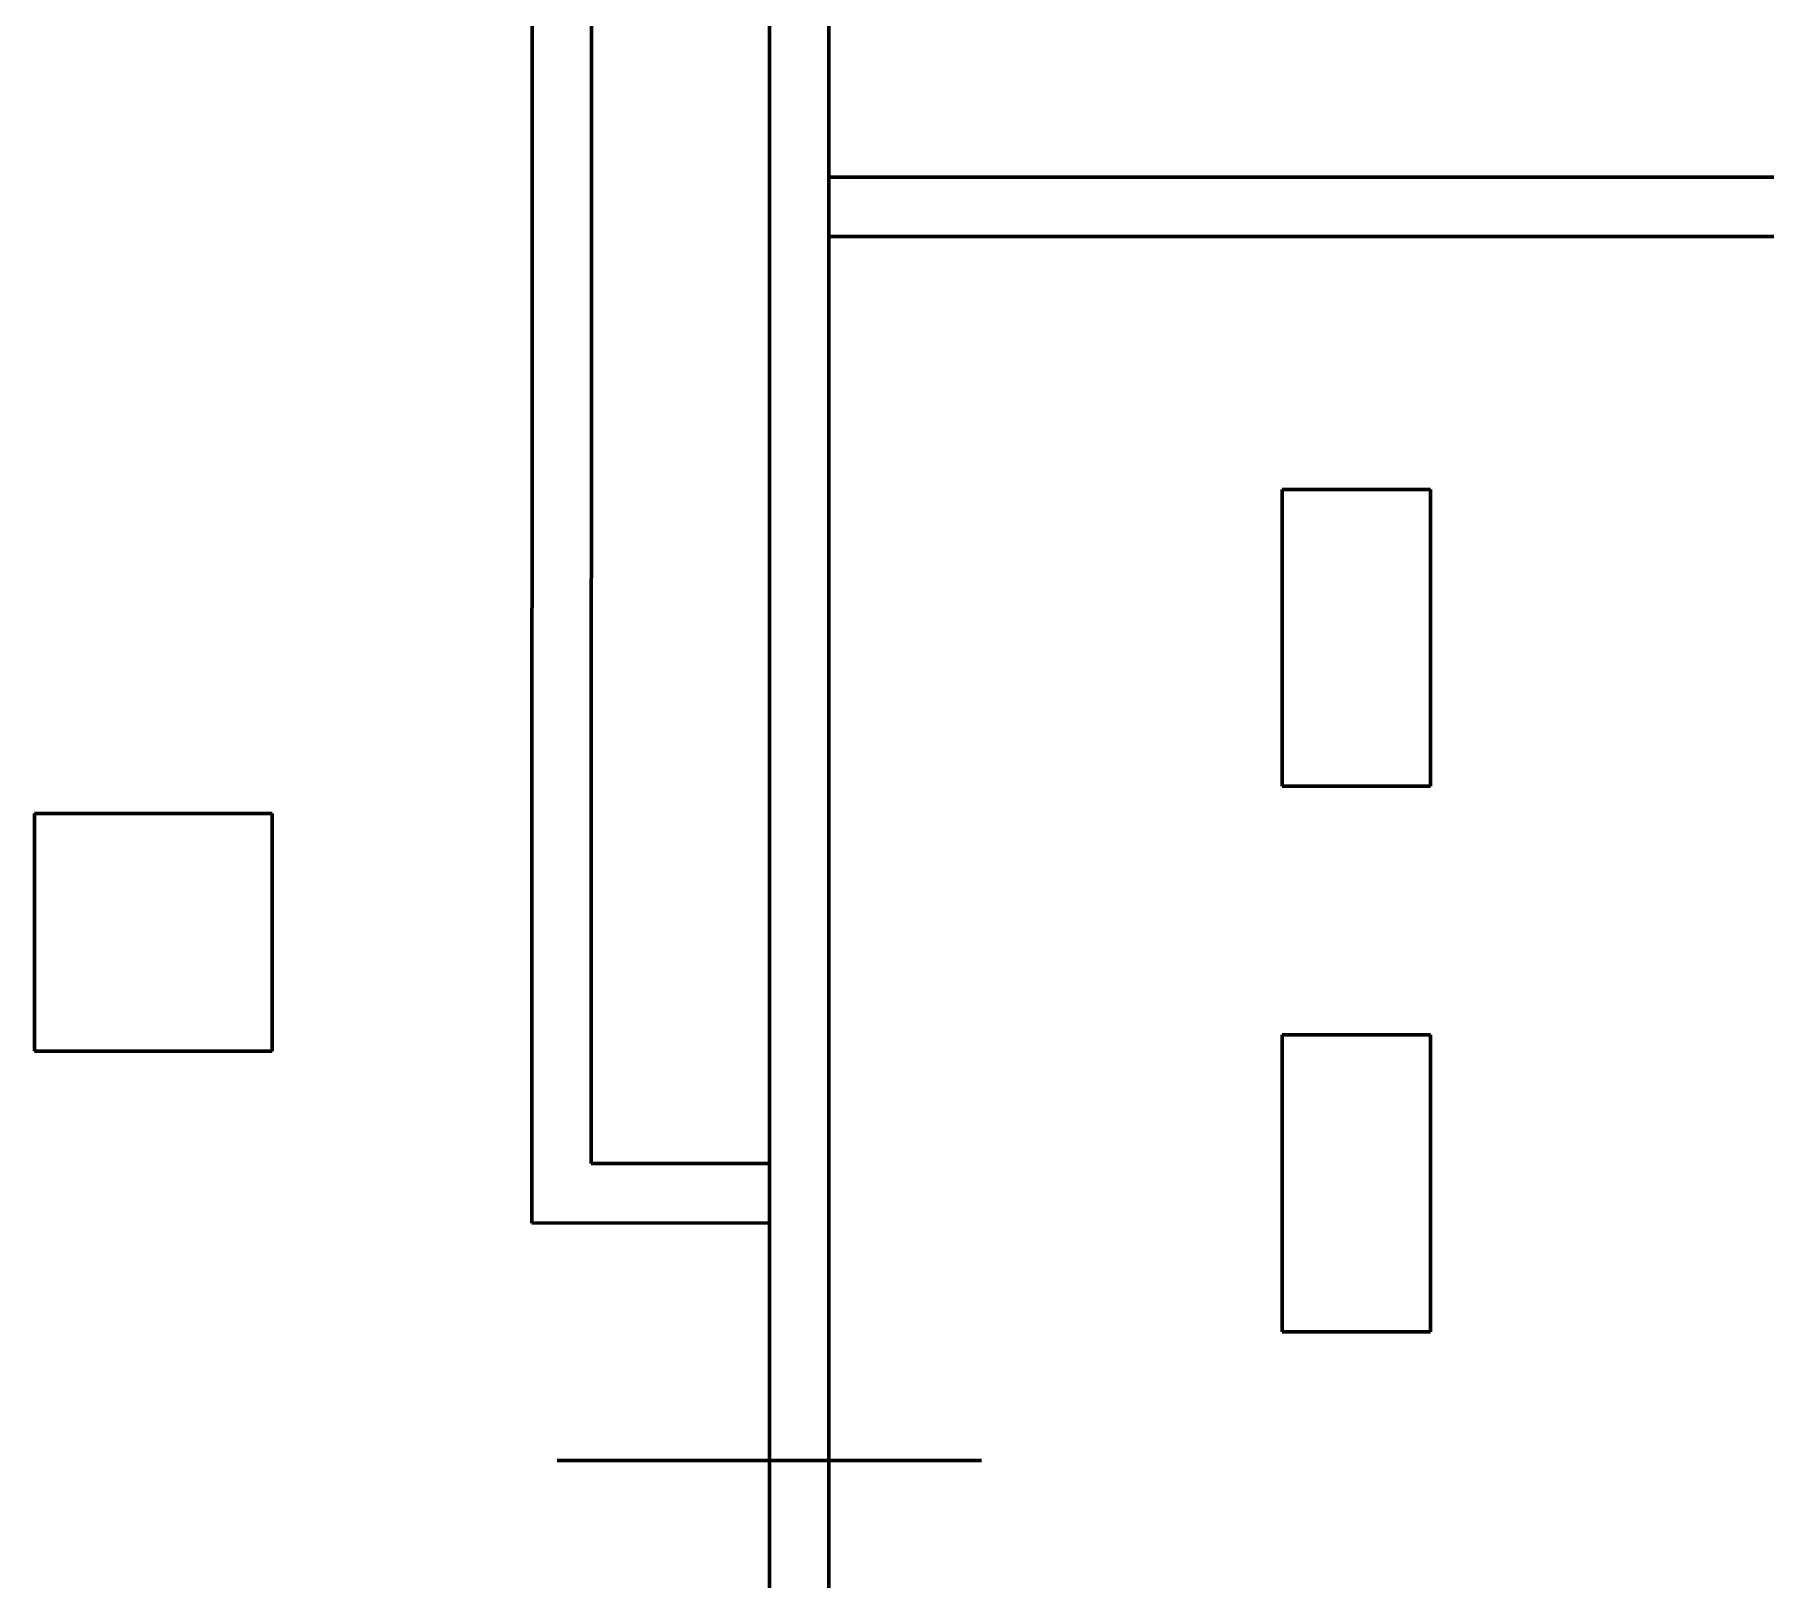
# Model space of a CAD drawing. Extents: x 0 to 297, y 0 to 292.
# Drawn here: x 223.2 to 237.78, y 147.46 to 160.47 of the extents above; entities that cross this region are included whole.
import ezdxf

# ---------------------------------------------------------------- set-up
doc = ezdxf.new("R2010")
doc.units = 0
doc.header["$MEASUREMENT"] = 0
doc.linetypes.add('K5LT_BASIC', pattern=[0])
doc.layers.add('Системный слой', color=7, linetype='Continuous')

# ---------------------------------------------------------------- blocks, each defined once
blk = doc.blocks.new('*U')
at = {"layer": 'Системный слой', "linetype": 'K5LT_BASIC', "lineweight": 60}
for p, q in [((234.958, 156.638), (233.708, 156.638)), ((233.708, 156.638), (233.708, 154.138)), ((234.958, 154.138), (234.958, 156.638)), ((233.708, 154.138), (234.958, 154.138)), ((225.203, 153.908), (223.203, 153.908)), ((223.203, 153.908), (223.203, 151.908)), ((225.203, 151.908), (225.203, 153.908)), ((234.958, 152.044), (233.708, 152.044)), ((233.708, 152.044), (233.708, 149.544)), ((234.958, 149.544), (234.958, 152.044)), ((223.203, 151.908), (225.203, 151.908)), ((233.708, 149.544), (234.958, 149.544))]:
    blk.add_line(p, q, dxfattribs=at)

msp = doc.modelspace()

# ---------------------------------------------------------------- linework, layer by layer
at = {"layer": 'Системный слой', "linetype": 'K5LT_BASIC', "lineweight": 60}
for p, q in [((229.893, 144.269), (229.893, 173.769)), ((227.393, 163.749), (227.391, 150.459)), ((227.893, 163.249), (227.891, 150.96)), ((229.393, 138.219), (229.393, 163.249)), ((231.142, 159.269), (229.893, 159.269)), ((251.142, 159.269), (231.142, 159.269)), ((229.893, 158.769), (229.893, 129.269)), ((231.142, 158.769), (229.893, 158.769)), ((251.142, 158.769), (231.142, 158.769)), ((227.891, 150.96), (229.391, 150.96)), ((229.391, 150.46), (227.391, 150.459)), ((229.391, 150.46), (229.391, 146.46)), ((227.605, 148.46), (231.177, 148.46))]:
    msp.add_line(p, q, dxfattribs=at)

# ---------------------------------------------------------------- block references
at = {"layer": 'Системный слой'}
msp.add_blockref('*U', (0, 0), dxfattribs=at)
msp.add_blockref('*U', (0, 0), dxfattribs=at)
msp.add_blockref('*U', (0, 0), dxfattribs=at)
msp.add_blockref('*U', (0, 0), dxfattribs=at)
msp.add_blockref('*U', (0, 0), dxfattribs=at)
msp.add_blockref('*U', (0, 0), dxfattribs=at)
msp.add_blockref('*U', (0, 0), dxfattribs=at)
msp.add_blockref('*U', (0, 0), dxfattribs=at)
msp.add_blockref('*U', (0, 0), dxfattribs=at)
msp.add_blockref('*U', (0, 0), dxfattribs=at)
msp.add_blockref('*U', (0, 0), dxfattribs=at)
msp.add_blockref('*U', (0, 0), dxfattribs=at)
msp.add_blockref('*U', (0, 0), dxfattribs=at)
msp.add_blockref('*U', (0, 0), dxfattribs=at)
msp.add_blockref('*U', (0, 0), dxfattribs=at)
msp.add_blockref('*U', (0, 0), dxfattribs=at)
msp.add_blockref('*U', (0, 0), dxfattribs=at)
msp.add_blockref('*U', (0, 0), dxfattribs=at)
msp.add_blockref('*U', (0, 0), dxfattribs=at)
msp.add_blockref('*U', (0, 0), dxfattribs=at)
msp.add_blockref('*U', (0, 0), dxfattribs=at)
msp.add_blockref('*U', (0, 0), dxfattribs=at)
msp.add_blockref('*U', (0, 0), dxfattribs=at)
msp.add_blockref('*U', (0, 0), dxfattribs=at)
msp.add_blockref('*U', (0, 0), dxfattribs=at)
msp.add_blockref('*U', (0, 0), dxfattribs=at)
msp.add_blockref('*U', (0, 0), dxfattribs=at)
msp.add_blockref('*U', (0, 0), dxfattribs=at)
msp.add_blockref('*U', (0, 0), dxfattribs=at)
msp.add_blockref('*U', (0, 0), dxfattribs=at)
msp.add_blockref('*U', (0, 0), dxfattribs=at)
msp.add_blockref('*U', (0, 0), dxfattribs=at)
msp.add_blockref('*U', (0, 0), dxfattribs=at)
msp.add_blockref('*U', (0, 0), dxfattribs=at)
msp.add_blockref('*U', (0, 0), dxfattribs=at)
msp.add_blockref('*U', (0, 0), dxfattribs=at)
msp.add_blockref('*U', (0, 0), dxfattribs=at)
msp.add_blockref('*U', (0, 0), dxfattribs=at)
msp.add_blockref('*U', (0, 0), dxfattribs=at)
msp.add_blockref('*U', (0, 0), dxfattribs=at)
msp.add_blockref('*U', (0, 0), dxfattribs=at)
msp.add_blockref('*U', (0, 0), dxfattribs=at)
msp.add_blockref('*U', (0, 0), dxfattribs=at)
msp.add_blockref('*U', (0, 0), dxfattribs=at)
msp.add_blockref('*U', (0, 0), dxfattribs=at)
msp.add_blockref('*U', (0, 0), dxfattribs=at)
msp.add_blockref('*U', (0, 0), dxfattribs=at)
msp.add_blockref('*U', (0, 0), dxfattribs=at)
msp.add_blockref('*U', (0, 0), dxfattribs=at)
msp.add_blockref('*U', (0, 0), dxfattribs=at)
msp.add_blockref('*U', (0, 0), dxfattribs=at)
msp.add_blockref('*U', (0, 0), dxfattribs=at)
msp.add_blockref('*U', (0, 0), dxfattribs=at)
msp.add_blockref('*U', (0, 0), dxfattribs=at)
msp.add_blockref('*U', (0, 0), dxfattribs=at)
msp.add_blockref('*U', (0, 0), dxfattribs=at)
msp.add_blockref('*U', (0, 0), dxfattribs=at)
msp.add_blockref('*U', (0, 0), dxfattribs=at)
msp.add_blockref('*U', (0, 0), dxfattribs=at)
msp.add_blockref('*U', (0, 0), dxfattribs=at)
msp.add_blockref('*U', (0, 0), dxfattribs=at)
msp.add_blockref('*U', (0, 0), dxfattribs=at)
msp.add_blockref('*U', (0, 0), dxfattribs=at)
msp.add_blockref('*U', (0, 0), dxfattribs=at)
msp.add_blockref('*U', (0, 0), dxfattribs=at)
msp.add_blockref('*U', (0, 0), dxfattribs=at)
msp.add_blockref('*U', (0, 0), dxfattribs=at)
msp.add_blockref('*U', (0, 0), dxfattribs=at)
msp.add_blockref('*U', (0, 0), dxfattribs=at)
msp.add_blockref('*U', (0, 0), dxfattribs=at)
msp.add_blockref('*U', (0, 0), dxfattribs=at)
msp.add_blockref('*U', (0, 0), dxfattribs=at)
msp.add_blockref('*U', (0, 0), dxfattribs=at)
msp.add_blockref('*U', (0, 0), dxfattribs=at)
msp.add_blockref('*U', (0, 0), dxfattribs=at)
msp.add_blockref('*U', (0, 0), dxfattribs=at)
msp.add_blockref('*U', (0, 0), dxfattribs=at)
msp.add_blockref('*U', (0, 0), dxfattribs=at)
msp.add_blockref('*U', (0, 0), dxfattribs=at)
msp.add_blockref('*U', (0, 0), dxfattribs=at)
msp.add_blockref('*U', (0, 0), dxfattribs=at)
msp.add_blockref('*U', (0, 0), dxfattribs=at)
msp.add_blockref('*U', (0, 0), dxfattribs=at)
msp.add_blockref('*U', (0, 0), dxfattribs=at)
msp.add_blockref('*U', (0, 0), dxfattribs=at)
msp.add_blockref('*U', (0, 0), dxfattribs=at)
msp.add_blockref('*U', (0, 0), dxfattribs=at)
msp.add_blockref('*U', (0, 0), dxfattribs=at)
msp.add_blockref('*U', (0, 0), dxfattribs=at)
msp.add_blockref('*U', (0, 0), dxfattribs=at)
msp.add_blockref('*U', (0, 0), dxfattribs=at)
msp.add_blockref('*U', (0, 0), dxfattribs=at)
msp.add_blockref('*U', (0, 0), dxfattribs=at)
msp.add_blockref('*U', (0, 0), dxfattribs=at)
msp.add_blockref('*U', (0, 0), dxfattribs=at)
msp.add_blockref('*U', (0, 0), dxfattribs=at)
msp.add_blockref('*U', (0, 0), dxfattribs=at)
msp.add_blockref('*U', (0, 0), dxfattribs=at)
msp.add_blockref('*U', (0, 0), dxfattribs=at)
msp.add_blockref('*U', (0, 0), dxfattribs=at)
msp.add_blockref('*U', (0, 0), dxfattribs=at)
msp.add_blockref('*U', (0, 0), dxfattribs=at)
msp.add_blockref('*U', (0, 0), dxfattribs=at)
msp.add_blockref('*U', (0, 0), dxfattribs=at)
msp.add_blockref('*U', (0, 0), dxfattribs=at)
msp.add_blockref('*U', (0, 0), dxfattribs=at)
msp.add_blockref('*U', (0, 0), dxfattribs=at)
msp.add_blockref('*U', (0, 0), dxfattribs=at)
msp.add_blockref('*U', (0, 0), dxfattribs=at)
msp.add_blockref('*U', (0, 0), dxfattribs=at)
msp.add_blockref('*U', (0, 0), dxfattribs=at)
msp.add_blockref('*U', (0, 0), dxfattribs=at)
msp.add_blockref('*U', (0, 0), dxfattribs=at)
msp.add_blockref('*U', (0, 0), dxfattribs=at)
msp.add_blockref('*U', (0, 0), dxfattribs=at)
msp.add_blockref('*U', (0, 0), dxfattribs=at)
msp.add_blockref('*U', (0, 0), dxfattribs=at)
msp.add_blockref('*U', (0, 0), dxfattribs=at)
msp.add_blockref('*U', (0, 0), dxfattribs=at)
msp.add_blockref('*U', (0, 0), dxfattribs=at)
msp.add_blockref('*U', (0, 0), dxfattribs=at)
msp.add_blockref('*U', (0, 0), dxfattribs=at)
msp.add_blockref('*U', (0, 0), dxfattribs=at)
msp.add_blockref('*U', (0, 0), dxfattribs=at)
msp.add_blockref('*U', (0, 0), dxfattribs=at)
msp.add_blockref('*U', (0, 0), dxfattribs=at)
msp.add_blockref('*U', (0, 0), dxfattribs=at)
msp.add_blockref('*U', (0, 0), dxfattribs=at)
msp.add_blockref('*U', (0, 0), dxfattribs=at)
msp.add_blockref('*U', (0, 0), dxfattribs=at)
msp.add_blockref('*U', (0, 0), dxfattribs=at)
msp.add_blockref('*U', (0, 0), dxfattribs=at)
msp.add_blockref('*U', (0, 0), dxfattribs=at)
msp.add_blockref('*U', (0, 0), dxfattribs=at)
msp.add_blockref('*U', (0, 0), dxfattribs=at)
msp.add_blockref('*U', (0, 0), dxfattribs=at)
msp.add_blockref('*U', (0, 0), dxfattribs=at)
msp.add_blockref('*U', (0, 0), dxfattribs=at)
msp.add_blockref('*U', (0, 0), dxfattribs=at)
msp.add_blockref('*U', (0, 0), dxfattribs=at)
msp.add_blockref('*U', (0, 0), dxfattribs=at)
msp.add_blockref('*U', (0, 0), dxfattribs=at)
msp.add_blockref('*U', (0, 0), dxfattribs=at)
msp.add_blockref('*U', (0, 0), dxfattribs=at)
msp.add_blockref('*U', (0, 0), dxfattribs=at)
msp.add_blockref('*U', (0, 0), dxfattribs=at)
msp.add_blockref('*U', (0, 0), dxfattribs=at)
msp.add_blockref('*U', (0, 0), dxfattribs=at)
msp.add_blockref('*U', (0, 0), dxfattribs=at)
msp.add_blockref('*U', (0, 0), dxfattribs=at)
msp.add_blockref('*U', (0, 0), dxfattribs=at)
msp.add_blockref('*U', (0, 0), dxfattribs=at)
msp.add_blockref('*U', (0, 0), dxfattribs=at)
msp.add_blockref('*U', (0, 0), dxfattribs=at)
msp.add_blockref('*U', (0, 0), dxfattribs=at)
msp.add_blockref('*U', (0, 0), dxfattribs=at)
msp.add_blockref('*U', (0, 0), dxfattribs=at)
msp.add_blockref('*U', (0, 0), dxfattribs=at)
msp.add_blockref('*U', (0, 0), dxfattribs=at)
msp.add_blockref('*U', (0, 0), dxfattribs=at)
msp.add_blockref('*U', (0, 0), dxfattribs=at)
msp.add_blockref('*U', (0, 0), dxfattribs=at)
msp.add_blockref('*U', (0, 0), dxfattribs=at)
msp.add_blockref('*U', (0, 0), dxfattribs=at)
msp.add_blockref('*U', (0, 0), dxfattribs=at)
msp.add_blockref('*U', (0, 0), dxfattribs=at)
msp.add_blockref('*U', (0, 0), dxfattribs=at)
msp.add_blockref('*U', (0, 0), dxfattribs=at)
msp.add_blockref('*U', (0, 0), dxfattribs=at)
msp.add_blockref('*U', (0, 0), dxfattribs=at)
msp.add_blockref('*U', (0, 0), dxfattribs=at)
msp.add_blockref('*U', (0, 0), dxfattribs=at)
msp.add_blockref('*U', (0, 0), dxfattribs=at)
msp.add_blockref('*U', (0, 0), dxfattribs=at)
msp.add_blockref('*U', (0, 0), dxfattribs=at)
msp.add_blockref('*U', (0, 0), dxfattribs=at)
msp.add_blockref('*U', (0, 0), dxfattribs=at)
msp.add_blockref('*U', (0, 0), dxfattribs=at)
msp.add_blockref('*U', (0, 0), dxfattribs=at)
msp.add_blockref('*U', (0, 0), dxfattribs=at)
msp.add_blockref('*U', (0, 0), dxfattribs=at)
msp.add_blockref('*U', (0, 0), dxfattribs=at)
msp.add_blockref('*U', (0, 0), dxfattribs=at)
msp.add_blockref('*U', (0, 0), dxfattribs=at)
msp.add_blockref('*U', (0, 0), dxfattribs=at)
msp.add_blockref('*U', (0, 0), dxfattribs=at)
msp.add_blockref('*U', (0, 0), dxfattribs=at)
msp.add_blockref('*U', (0, 0), dxfattribs=at)
msp.add_blockref('*U', (0, 0), dxfattribs=at)
msp.add_blockref('*U', (0, 0), dxfattribs=at)
msp.add_blockref('*U', (0, 0), dxfattribs=at)
msp.add_blockref('*U', (0, 0), dxfattribs=at)
msp.add_blockref('*U', (0, 0), dxfattribs=at)
msp.add_blockref('*U', (0, 0), dxfattribs=at)
msp.add_blockref('*U', (0, 0), dxfattribs=at)
msp.add_blockref('*U', (0, 0), dxfattribs=at)
msp.add_blockref('*U', (0, 0), dxfattribs=at)
msp.add_blockref('*U', (0, 0), dxfattribs=at)
msp.add_blockref('*U', (0, 0), dxfattribs=at)
msp.add_blockref('*U', (0, 0), dxfattribs=at)
msp.add_blockref('*U', (0, 0), dxfattribs=at)
msp.add_blockref('*U', (0, 0), dxfattribs=at)
msp.add_blockref('*U', (0, 0), dxfattribs=at)
msp.add_blockref('*U', (0, 0), dxfattribs=at)
msp.add_blockref('*U', (0, 0), dxfattribs=at)
msp.add_blockref('*U', (0, 0), dxfattribs=at)
msp.add_blockref('*U', (0, 0), dxfattribs=at)
msp.add_blockref('*U', (0, 0), dxfattribs=at)
msp.add_blockref('*U', (0, 0), dxfattribs=at)
msp.add_blockref('*U', (0, 0), dxfattribs=at)
msp.add_blockref('*U', (0, 0), dxfattribs=at)
msp.add_blockref('*U', (0, 0), dxfattribs=at)
msp.add_blockref('*U', (0, 0), dxfattribs=at)
msp.add_blockref('*U', (0, 0), dxfattribs=at)
msp.add_blockref('*U', (0, 0), dxfattribs=at)
msp.add_blockref('*U', (0, 0), dxfattribs=at)
msp.add_blockref('*U', (0, 0), dxfattribs=at)
msp.add_blockref('*U', (0, 0), dxfattribs=at)
msp.add_blockref('*U', (0, 0), dxfattribs=at)
msp.add_blockref('*U', (0, 0), dxfattribs=at)
msp.add_blockref('*U', (0, 0), dxfattribs=at)
msp.add_blockref('*U', (0, 0), dxfattribs=at)
msp.add_blockref('*U', (0, 0), dxfattribs=at)
msp.add_blockref('*U', (0, 0), dxfattribs=at)
msp.add_blockref('*U', (0, 0), dxfattribs=at)
msp.add_blockref('*U', (0, 0), dxfattribs=at)
msp.add_blockref('*U', (0, 0), dxfattribs=at)
msp.add_blockref('*U', (0, 0), dxfattribs=at)
msp.add_blockref('*U', (0, 0), dxfattribs=at)
msp.add_blockref('*U', (0, 0), dxfattribs=at)
msp.add_blockref('*U', (0, 0), dxfattribs=at)
msp.add_blockref('*U', (0, 0), dxfattribs=at)
msp.add_blockref('*U', (0, 0), dxfattribs=at)
msp.add_blockref('*U', (0, 0), dxfattribs=at)
msp.add_blockref('*U', (0, 0), dxfattribs=at)
msp.add_blockref('*U', (0, 0), dxfattribs=at)
msp.add_blockref('*U', (0, 0), dxfattribs=at)
msp.add_blockref('*U', (0, 0), dxfattribs=at)
msp.add_blockref('*U', (0, 0), dxfattribs=at)
msp.add_blockref('*U', (0, 0), dxfattribs=at)
msp.add_blockref('*U', (0, 0), dxfattribs=at)
msp.add_blockref('*U', (0, 0), dxfattribs=at)
msp.add_blockref('*U', (0, 0), dxfattribs=at)
msp.add_blockref('*U', (0, 0), dxfattribs=at)
msp.add_blockref('*U', (0, 0), dxfattribs=at)
msp.add_blockref('*U', (0, 0), dxfattribs=at)
msp.add_blockref('*U', (0, 0), dxfattribs=at)
msp.add_blockref('*U', (0, 0), dxfattribs=at)
msp.add_blockref('*U', (0, 0), dxfattribs=at)
msp.add_blockref('*U', (0, 0), dxfattribs=at)
msp.add_blockref('*U', (0, 0), dxfattribs=at)
msp.add_blockref('*U', (0, 0), dxfattribs=at)
msp.add_blockref('*U', (0, 0), dxfattribs=at)
msp.add_blockref('*U', (0, 0), dxfattribs=at)
msp.add_blockref('*U', (0, 0), dxfattribs=at)
msp.add_blockref('*U', (0, 0), dxfattribs=at)
msp.add_blockref('*U', (0, 0), dxfattribs=at)
msp.add_blockref('*U', (0, 0), dxfattribs=at)
msp.add_blockref('*U', (0, 0), dxfattribs=at)
msp.add_blockref('*U', (0, 0), dxfattribs=at)
msp.add_blockref('*U', (0, 0), dxfattribs=at)
msp.add_blockref('*U', (0, 0), dxfattribs=at)
msp.add_blockref('*U', (0, 0), dxfattribs=at)
msp.add_blockref('*U', (0, 0), dxfattribs=at)
msp.add_blockref('*U', (0, 0), dxfattribs=at)
msp.add_blockref('*U', (0, 0), dxfattribs=at)
msp.add_blockref('*U', (0, 0), dxfattribs=at)
msp.add_blockref('*U', (0, 0), dxfattribs=at)
msp.add_blockref('*U', (0, 0), dxfattribs=at)
msp.add_blockref('*U', (0, 0), dxfattribs=at)
msp.add_blockref('*U', (0, 0), dxfattribs=at)
msp.add_blockref('*U', (0, 0), dxfattribs=at)
msp.add_blockref('*U', (0, 0), dxfattribs=at)
msp.add_blockref('*U', (0, 0), dxfattribs=at)
msp.add_blockref('*U', (0, 0), dxfattribs=at)
msp.add_blockref('*U', (0, 0), dxfattribs=at)
msp.add_blockref('*U', (0, 0), dxfattribs=at)
msp.add_blockref('*U', (0, 0), dxfattribs=at)
msp.add_blockref('*U', (0, 0), dxfattribs=at)
msp.add_blockref('*U', (0, 0), dxfattribs=at)
msp.add_blockref('*U', (0, 0), dxfattribs=at)
msp.add_blockref('*U', (0, 0), dxfattribs=at)
msp.add_blockref('*U', (0, 0), dxfattribs=at)
msp.add_blockref('*U', (0, 0), dxfattribs=at)
msp.add_blockref('*U', (0, 0), dxfattribs=at)
msp.add_blockref('*U', (0, 0), dxfattribs=at)
msp.add_blockref('*U', (0, 0), dxfattribs=at)
msp.add_blockref('*U', (0, 0), dxfattribs=at)
msp.add_blockref('*U', (0, 0), dxfattribs=at)
msp.add_blockref('*U', (0, 0), dxfattribs=at)
msp.add_blockref('*U', (0, 0), dxfattribs=at)
msp.add_blockref('*U', (0, 0), dxfattribs=at)
msp.add_blockref('*U', (0, 0), dxfattribs=at)
msp.add_blockref('*U', (0, 0), dxfattribs=at)
msp.add_blockref('*U', (0, 0), dxfattribs=at)
msp.add_blockref('*U', (0, 0), dxfattribs=at)
msp.add_blockref('*U', (0, 0), dxfattribs=at)
msp.add_blockref('*U', (0, 0), dxfattribs=at)
msp.add_blockref('*U', (0, 0), dxfattribs=at)
msp.add_blockref('*U', (0, 0), dxfattribs=at)
msp.add_blockref('*U', (0, 0), dxfattribs=at)
msp.add_blockref('*U', (0, 0), dxfattribs=at)
msp.add_blockref('*U', (0, 0), dxfattribs=at)
msp.add_blockref('*U', (0, 0), dxfattribs=at)
msp.add_blockref('*U', (0, 0), dxfattribs=at)
msp.add_blockref('*U', (0, 0), dxfattribs=at)
msp.add_blockref('*U', (0, 0), dxfattribs=at)
msp.add_blockref('*U', (0, 0), dxfattribs=at)
msp.add_blockref('*U', (0, 0), dxfattribs=at)
msp.add_blockref('*U', (0, 0), dxfattribs=at)
msp.add_blockref('*U', (0, 0), dxfattribs=at)
msp.add_blockref('*U', (0, 0), dxfattribs=at)
msp.add_blockref('*U', (0, 0), dxfattribs=at)
msp.add_blockref('*U', (0, 0), dxfattribs=at)
msp.add_blockref('*U', (0, 0), dxfattribs=at)
msp.add_blockref('*U', (0, 0), dxfattribs=at)
msp.add_blockref('*U', (0, 0), dxfattribs=at)
msp.add_blockref('*U', (0, 0), dxfattribs=at)
msp.add_blockref('*U', (0, 0), dxfattribs=at)
msp.add_blockref('*U', (0, 0), dxfattribs=at)
msp.add_blockref('*U', (0, 0), dxfattribs=at)
msp.add_blockref('*U', (0, 0), dxfattribs=at)
msp.add_blockref('*U', (0, 0), dxfattribs=at)
msp.add_blockref('*U', (0, 0), dxfattribs=at)
msp.add_blockref('*U', (0, 0), dxfattribs=at)
msp.add_blockref('*U', (0, 0), dxfattribs=at)
msp.add_blockref('*U', (0, 0), dxfattribs=at)
msp.add_blockref('*U', (0, 0), dxfattribs=at)
msp.add_blockref('*U', (0, 0), dxfattribs=at)
msp.add_blockref('*U', (0, 0), dxfattribs=at)
msp.add_blockref('*U', (0, 0), dxfattribs=at)
msp.add_blockref('*U', (0, 0), dxfattribs=at)
msp.add_blockref('*U', (0, 0), dxfattribs=at)
msp.add_blockref('*U', (0, 0), dxfattribs=at)
msp.add_blockref('*U', (0, 0), dxfattribs=at)
msp.add_blockref('*U', (0, 0), dxfattribs=at)
msp.add_blockref('*U', (0, 0), dxfattribs=at)
msp.add_blockref('*U', (0, 0), dxfattribs=at)
msp.add_blockref('*U', (0, 0), dxfattribs=at)
msp.add_blockref('*U', (0, 0), dxfattribs=at)
msp.add_blockref('*U', (0, 0), dxfattribs=at)
msp.add_blockref('*U', (0, 0), dxfattribs=at)
msp.add_blockref('*U', (0, 0), dxfattribs=at)
msp.add_blockref('*U', (0, 0), dxfattribs=at)
msp.add_blockref('*U', (0, 0), dxfattribs=at)
msp.add_blockref('*U', (0, 0), dxfattribs=at)
msp.add_blockref('*U', (0, 0), dxfattribs=at)
msp.add_blockref('*U', (0, 0), dxfattribs=at)
msp.add_blockref('*U', (0, 0), dxfattribs=at)
msp.add_blockref('*U', (0, 0), dxfattribs=at)
msp.add_blockref('*U', (0, 0), dxfattribs=at)
msp.add_blockref('*U', (0, 0), dxfattribs=at)
msp.add_blockref('*U', (0, 0), dxfattribs=at)
msp.add_blockref('*U', (0, 0), dxfattribs=at)
msp.add_blockref('*U', (0, 0), dxfattribs=at)
msp.add_blockref('*U', (0, 0), dxfattribs=at)
msp.add_blockref('*U', (0, 0), dxfattribs=at)
msp.add_blockref('*U', (0, 0), dxfattribs=at)
msp.add_blockref('*U', (0, 0), dxfattribs=at)
msp.add_blockref('*U', (0, 0), dxfattribs=at)
msp.add_blockref('*U', (0, 0), dxfattribs=at)
msp.add_blockref('*U', (0, 0), dxfattribs=at)
msp.add_blockref('*U', (0, 0), dxfattribs=at)
msp.add_blockref('*U', (0, 0), dxfattribs=at)

doc.saveas('drawing.dxf')
